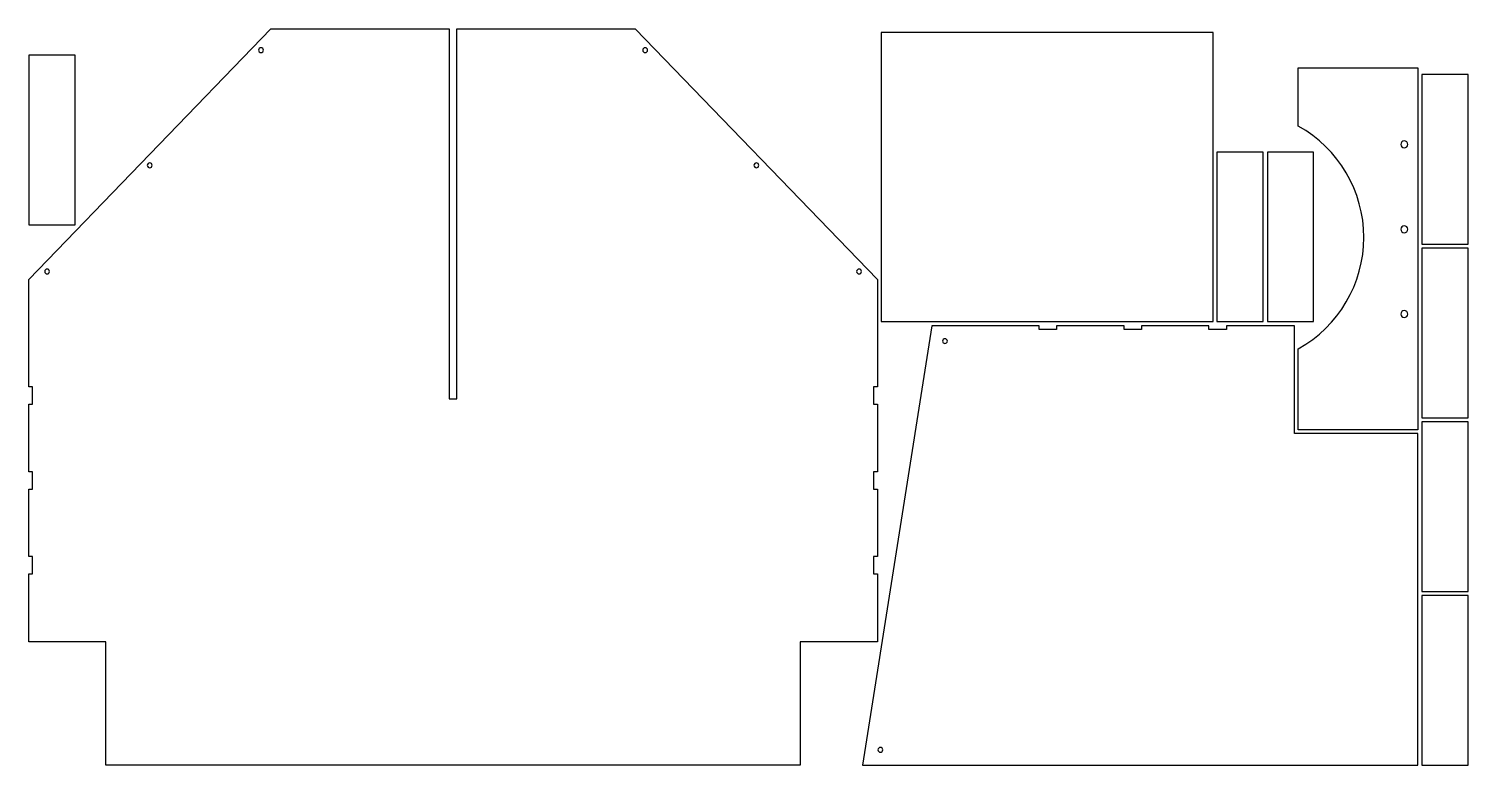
# Model space of a CAD drawing. Extents: x 0.1 to 93.4, y 0.1 to 47.9.
import ezdxf

# ---------------------------------------------------------------- set-up
doc = ezdxf.new("R2010")
doc.units = 0
doc.layers.get('0').update_dxf_attribs({"linetype": 'CONTINUOUS'})

msp = doc.modelspace()

# ---------------------------------------------------------------- linework, layer by layer
for points in [[(0.125, 12.533), (0.375, 12.533), (0.375, 13.658), (0.125, 13.658), (0.125, 18.032), (0.375, 18.032), (0.375, 19.157), (0.125, 19.157), (0.125, 23.532), (0.375, 23.532), (0.375, 24.657), (0.125, 24.657), (0.125, 31.625), (15.817, 47.875), (27.375, 47.875), (27.375, 23.875), (27.875, 23.875), (27.875, 47.875), (39.433, 47.875), (55.125, 31.625), (55.125, 24.657), (54.875, 24.657), (54.875, 23.532), (55.125, 23.532), (55.125, 19.157), (54.875, 19.157), (54.875, 18.032), (55.125, 18.032), (55.125, 13.658), (54.875, 13.658), (54.875, 12.533), (55.125, 12.533), (55.125, 8.125), (50.125, 8.125), (50.125, 0.125), (5.125, 0.125), (5.125, 8.125), (0.125, 8.125)], [(55.381, 47.635), (55.381, 28.885), (76.881, 28.885), (76.881, 47.635)], [(0.125, 35.164), (3.125, 35.164), (3.125, 46.164), (0.125, 46.164)], [(90.42, 33.905), (93.42, 33.905), (93.42, 44.905), (90.42, 44.905)], [(77.133, 28.885), (80.133, 28.885), (80.133, 39.885), (77.133, 39.885)], [(83.401, 39.885), (80.401, 39.885), (80.401, 28.885), (83.401, 28.885)], [(90.42, 22.645), (93.42, 22.645), (93.42, 33.645), (90.42, 33.645)], [(90.151, 0.125), (90.151, 21.625), (82.151, 21.625), (82.151, 28.625), (77.744, 28.625), (77.744, 28.375), (76.619, 28.375), (76.619, 28.625), (72.244, 28.625), (72.244, 28.375), (71.119, 28.375), (71.119, 28.625), (66.744, 28.625), (66.744, 28.375), (65.619, 28.375), (65.619, 28.625), (58.651, 28.625), (54.151, 0.125)], [(90.42, 11.385), (93.42, 11.385), (93.42, 22.385), (90.42, 22.385)], [(93.42, 11.125), (90.42, 11.125), (90.42, 0.125), (93.42, 0.125)]]:
    msp.add_lwpolyline(points, close=True)
for points in [[(15.174, 46.645, 0.414214), (15.018, 46.489, 0.414214), (15.174, 46.333, 0.414214), (15.33, 46.489, 0.414214)], [(40.076, 46.645, 0.414214), (39.92, 46.489, 0.414214), (40.076, 46.333, 0.414214), (40.232, 46.489, 0.414214)], [(90.158, 21.877), (82.408, 21.877), (82.408, 27.132, 0.589015), (82.408, 41.562), (82.408, 45.347), (90.158, 45.347)], [(89.278, 40.15, 0.414214), (89.505, 40.377, 0.414214), (89.278, 40.604, 0.414214), (89.052, 40.377, 0.414214)], [(7.965, 39.18, 0.414214), (7.808, 39.023, 0.414214), (7.965, 38.867, 0.414214), (8.121, 39.023, 0.414214)], [(47.285, 39.18, 0.414214), (47.129, 39.023, 0.414214), (47.285, 38.867, 0.414214), (47.442, 39.023, 0.414214)], [(89.278, 34.65, 0.414214), (89.505, 34.877, 0.414214), (89.278, 35.104, 0.414214), (89.052, 34.877, 0.414214)], [(1.311, 32.29, 0.414214), (1.155, 32.133, 0.414214), (1.311, 31.977, 0.414214), (1.467, 32.133, 0.414214)], [(53.939, 32.29, 0.414214), (53.783, 32.133, 0.414214), (53.939, 31.977, 0.414214), (54.095, 32.133, 0.414214)], [(89.278, 29.15, 0.414214), (89.505, 29.377, 0.414214), (89.278, 29.604, 0.414214), (89.052, 29.377, 0.414214)], [(59.35, 27.625, 0.414214), (59.506, 27.469, 0.414214), (59.662, 27.625, 0.414214), (59.506, 27.781, 0.414214)], [(55.165, 1.125, 0.414214), (55.322, 0.969, 0.414214), (55.478, 1.125, 0.414214), (55.322, 1.281, 0.414214)]]:
    msp.add_lwpolyline(points, format="xyb", close=True)

doc.saveas('drawing.dxf')
